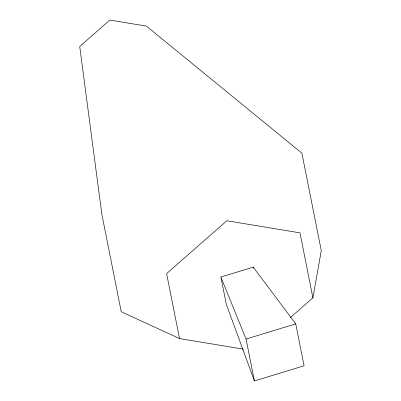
<?xml version="1.0" encoding="UTF-8"?>
<svg xmlns="http://www.w3.org/2000/svg" width="401" height="401" viewBox="0 0 401 401"><rect width="100%" height="100%" fill="white"/><g stroke="black" fill="none" stroke-linecap="round" stroke-linejoin="round"><path stroke-width="0.6" d="M290.319 317.652L312.9 297.828L321.276 250.625L301.888 153.172L146.405 26.105L109.834 20.05L79.724 46.481L101.849 214.294L121.237 311.747L179.543 338.579L243.467 349.161M220.876 277.016L253.216 267.131L295.732 323.868L304.073 365.777L254.409 380.95L226.304 304.304L220.876 277.016L246.074 339.045L254.409 380.95M246.074 339.045L295.732 323.868M312.9 297.828L299.978 232.861L226.836 220.745L166.615 273.607L179.543 338.579M253.216 267.131L253.457 268.344"/></g></svg>
